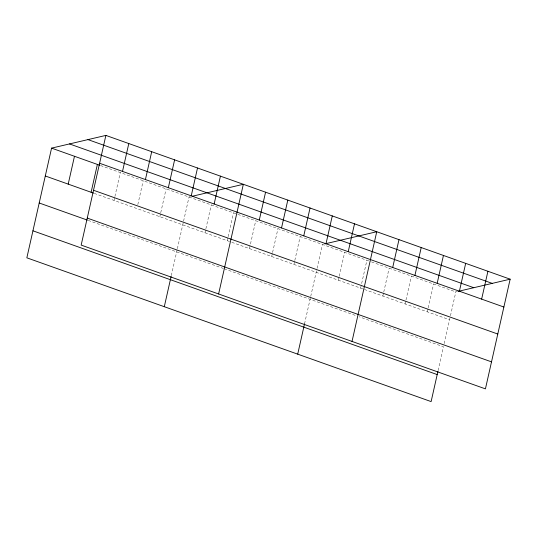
<?xml version="1.0" encoding="UTF-8"?>
<svg xmlns="http://www.w3.org/2000/svg" width="537" height="537" viewBox="0 0 537 537"><rect width="100%" height="100%" fill="white"/><g stroke="black" fill="none" stroke-linecap="round" stroke-linejoin="round"><path stroke-width="0.4" stroke-dasharray="2.69 2.01" d="M114.019 200.415L114.737 197.233M114.918 196.441L120.295 172.572M137.821 204.59L143.204 180.721M159.838 216.713L160.55 213.531M160.731 212.733L166.114 188.87M171.31 275.602L177.197 249.483M177.371 248.691L189.017 197.012L190.648 196.629M204.98 232.769L205.698 229.588M205.872 228.789L211.256 204.919M227.211 240.677L227.93 237.495M228.111 236.696L233.488 212.827M249.45 248.584L255.726 220.734M271.682 256.491L272.4 253.31M272.581 252.511L277.958 228.641M293.92 264.399L294.632 261.217M294.813 260.418L300.19 236.555M304.533 323.865L316.87 269.124M317.052 268.325L322.428 244.463M338.384 280.213L339.102 277.032M339.283 276.233L344.66 252.37M360.622 288.121L366.899 260.277M382.854 296.028L383.572 292.846M383.754 292.047L389.13 268.185M405.093 303.935L405.804 300.754M405.985 299.961L411.369 276.092M427.324 311.843L428.043 308.661M428.224 307.869L433.601 283.999M438.125 370.496L443.475 346.761L359.132 316.763M444.186 343.579L450.274 316.568M450.456 315.776L455.832 291.906L457.464 291.524M100.547 165.55L370.731 261.64M371.497 261.908L455.832 291.906M94.27 193.394L231.044 242.039M231.816 242.315L363.69 289.215M364.455 289.483L449.556 319.75M88.182 220.405L223.426 268.5M224.191 268.775L356.071 315.675"/><path stroke-width="0.81" d="M105.883 135.405L81.168 245.094L485.428 388.869L510.15 279.18L105.883 135.405L51.572 148.131L26.85 257.82L431.117 401.595L437.937 371.309M68.199 184.124L74.475 156.28M91.109 192.273L97.385 164.423M122.517 171.404L128.793 143.554M145.426 179.546L151.703 151.703M168.336 187.695L174.612 159.851M164.302 306.701L171.122 276.421M191.239 195.844L197.515 167.994M214.149 203.993L220.425 176.143M218.613 293.981L243.335 184.292L192.28 196.253M259.29 220.042L265.567 192.199M281.529 227.95L287.805 200.106M303.761 235.857L310.037 208.014M297.706 354.145L304.533 323.865M325.999 243.764L332.275 215.921M348.231 251.678L354.507 223.828M352.024 341.425L376.739 231.736L324.872 243.885M392.701 267.493L398.978 239.643M414.933 275.4L421.209 247.55M437.172 283.308L443.448 255.458M459.404 291.215L465.68 263.365M481.642 299.122L487.918 271.272M458.283 291.336L510.15 279.18M87.961 139.607L492.228 283.382M69.495 143.929L473.762 287.704M99.607 163.255L503.874 307.03M51.572 148.131L99.754 165.268M93.525 190.259L497.786 334.034M45.296 175.975L93.478 193.112M87.249 218.089L491.516 361.864M39.208 202.986L87.397 220.123M32.938 230.809L437.205 374.584"/></g></svg>
